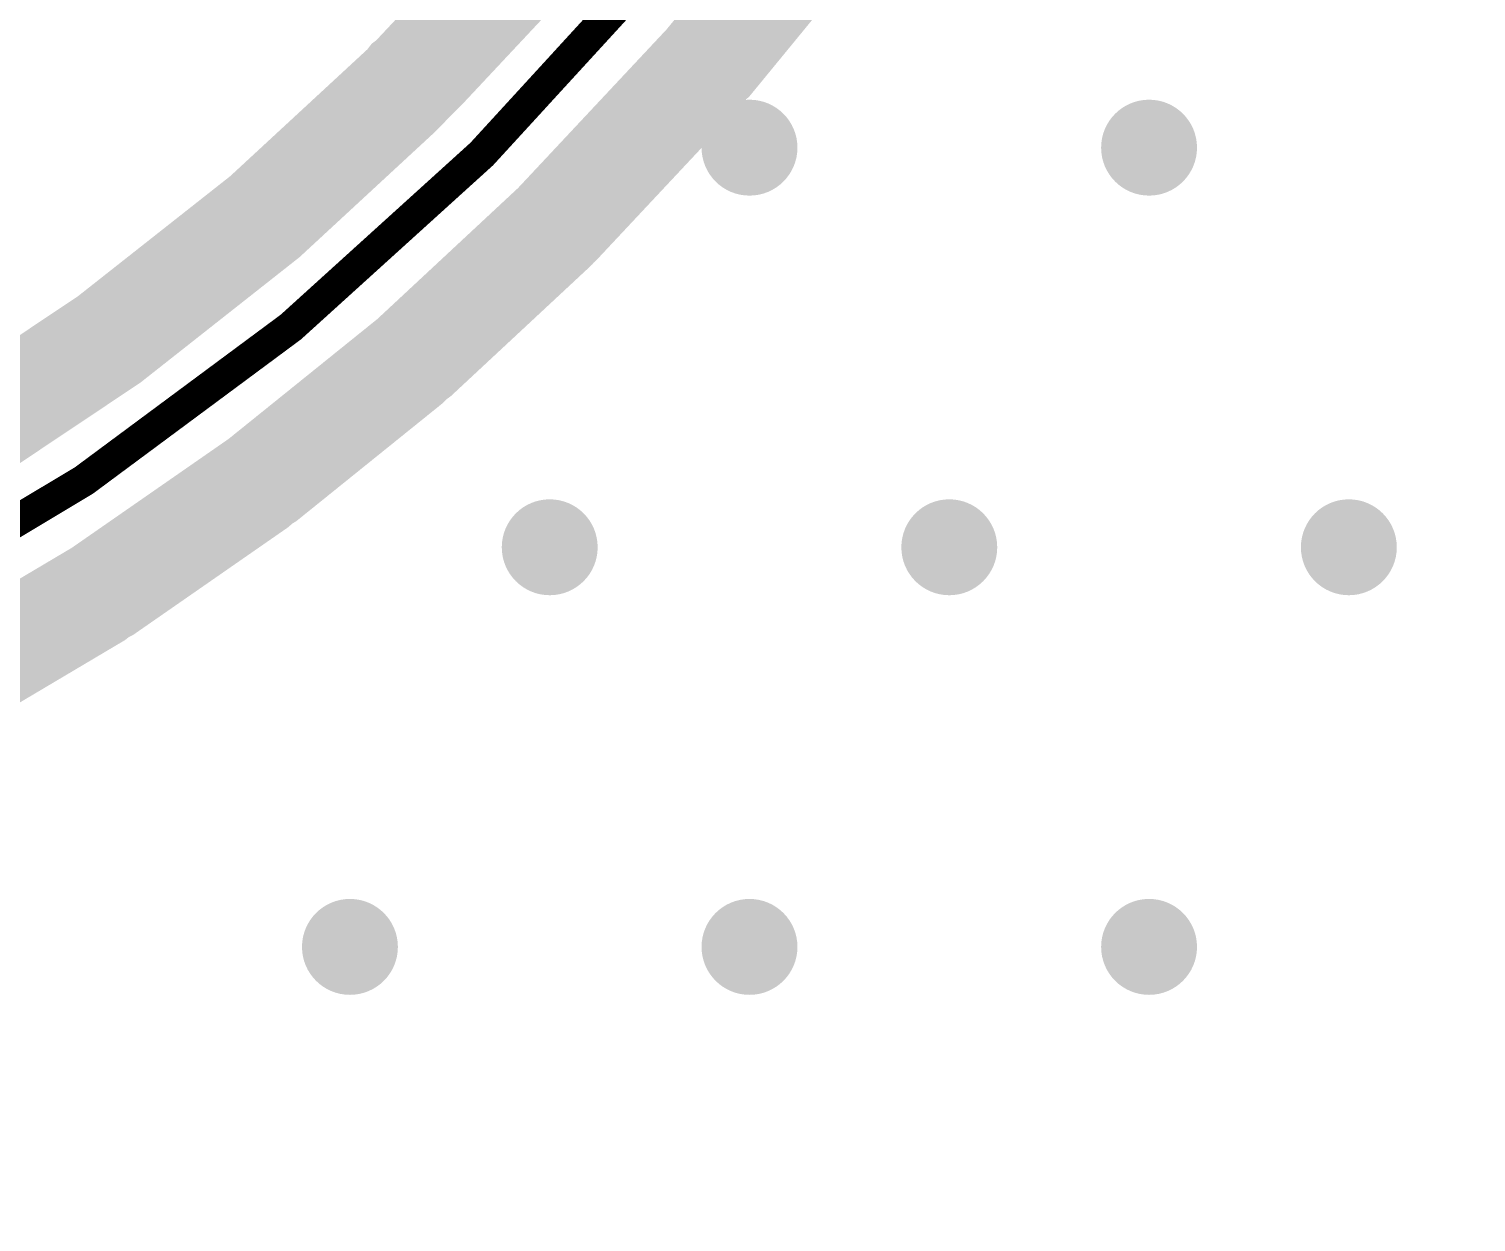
# Model space of a CAD drawing. Header units: inches. Extents: x -3 to 191, y -18 to 93.
# Drawn here: x 171.84 to 180.9, y 19.88 to 27.34 of the extents above; entities that cross this region are included whole.
import ezdxf

# ---------------------------------------------------------------- set-up
doc = ezdxf.new("R2010")
doc.units = ezdxf.units.IN
for name, color, linetype in [('Bottom Layer', 5, 'Continuous'), ('GND 1', 90, 'Continuous'), ('GND 2', 156, 'Continuous'), ('PWR', 16, 'Continuous'), ('Signal L4', 76, 'Continuous'), ('Top Layer', 1, 'Continuous'), ('Via Holes', 16, 'Continuous')]:
    doc.layers.add(name, color=color, linetype=linetype)

msp = doc.modelspace()

# ---------------------------------------------------------------- hatches: boundary and pattern name
at = {"layer": 'Bottom Layer'}
h = msp.add_hatch(color=5, dxfattribs=at)
edge = h.paths.add_edge_path()
edge.add_arc((174.0926, 26.9276), 0.3, 0, 360)
h = msp.add_hatch(color=5, dxfattribs=at)
edge = h.paths.add_edge_path()
edge.add_arc((176.35, 26.6), 0.3, 0, 360)
h = msp.add_hatch(color=5, dxfattribs=at)
edge = h.paths.add_edge_path()
edge.add_arc((178.85, 26.6), 0.3, 0, 360)
h = msp.add_hatch(color=5, dxfattribs=at)
edge = h.paths.add_edge_path()
edge.add_arc((175.4227, 26.3699), 0.3, 0, 360)
h = msp.add_hatch(color=5, dxfattribs=at)
edge = h.paths.add_edge_path()
edge.add_arc((172.6939, 25.7167), 0.3, 0, 360)
h = msp.add_hatch(color=5, dxfattribs=at)
edge = h.paths.add_edge_path()
edge.add_arc((174.0751, 25.1025), 0.3, 0, 360)
h = msp.add_hatch(color=5, dxfattribs=at)
edge = h.paths.add_edge_path()
edge.add_arc((175.1, 24.1), 0.3, 0, 360)
h = msp.add_hatch(color=5, dxfattribs=at)
edge = h.paths.add_edge_path()
edge.add_arc((177.6, 24.1), 0.3, 0, 360)
h = msp.add_hatch(color=5, dxfattribs=at)
edge = h.paths.add_edge_path()
edge.add_arc((180.1, 24.1), 0.3, 0, 360)
h = msp.add_hatch(color=5, dxfattribs=at)
edge = h.paths.add_edge_path()
edge.add_arc((172.5965, 23.9906), 0.3, 0, 360)
h = msp.add_hatch(color=5, dxfattribs=at)
edge = h.paths.add_edge_path()
edge.add_arc((173.85, 21.6), 0.3, 0, 360)
h = msp.add_hatch(color=5, dxfattribs=at)
edge = h.paths.add_edge_path()
edge.add_arc((176.35, 21.6), 0.3, 0, 360)
h = msp.add_hatch(color=5, dxfattribs=at)
edge = h.paths.add_edge_path()
edge.add_arc((178.85, 21.6), 0.3, 0, 360)
at = {"layer": 'GND 1'}
h = msp.add_hatch(color=90, dxfattribs=at)
edge = h.paths.add_edge_path()
edge.add_arc((174.0926, 26.9276), 0.3, 0, 360)
h = msp.add_hatch(color=90, dxfattribs=at)
edge = h.paths.add_edge_path()
edge.add_arc((176.35, 26.6), 0.3, 0, 360)
h = msp.add_hatch(color=90, dxfattribs=at)
edge = h.paths.add_edge_path()
edge.add_arc((178.85, 26.6), 0.3, 0, 360)
h = msp.add_hatch(color=90, dxfattribs=at)
edge = h.paths.add_edge_path()
edge.add_arc((175.4227, 26.3699), 0.3, 0, 360)
h = msp.add_hatch(color=90, dxfattribs=at)
edge = h.paths.add_edge_path()
edge.add_arc((172.6939, 25.7167), 0.3, 0, 360)
h = msp.add_hatch(color=90, dxfattribs=at)
edge = h.paths.add_edge_path()
edge.add_arc((174.0751, 25.1025), 0.3, 0, 360)
h = msp.add_hatch(color=90, dxfattribs=at)
edge = h.paths.add_edge_path()
edge.add_arc((175.1, 24.1), 0.3, 0, 360)
h = msp.add_hatch(color=90, dxfattribs=at)
edge = h.paths.add_edge_path()
edge.add_arc((177.6, 24.1), 0.3, 0, 360)
h = msp.add_hatch(color=90, dxfattribs=at)
edge = h.paths.add_edge_path()
edge.add_arc((180.1, 24.1), 0.3, 0, 360)
h = msp.add_hatch(color=90, dxfattribs=at)
edge = h.paths.add_edge_path()
edge.add_arc((172.5965, 23.9906), 0.3, 0, 360)
h = msp.add_hatch(color=90, dxfattribs=at)
edge = h.paths.add_edge_path()
edge.add_arc((173.85, 21.6), 0.3, 0, 360)
h = msp.add_hatch(color=90, dxfattribs=at)
edge = h.paths.add_edge_path()
edge.add_arc((176.35, 21.6), 0.3, 0, 360)
h = msp.add_hatch(color=90, dxfattribs=at)
edge = h.paths.add_edge_path()
edge.add_arc((178.85, 21.6), 0.3, 0, 360)
at = {"layer": 'GND 2'}
h = msp.add_hatch(color=156, dxfattribs=at)
edge = h.paths.add_edge_path()
edge.add_arc((174.0926, 26.9276), 0.3, 0, 360)
h = msp.add_hatch(color=156, dxfattribs=at)
edge = h.paths.add_edge_path()
edge.add_arc((176.35, 26.6), 0.3, 0, 360)
h = msp.add_hatch(color=156, dxfattribs=at)
edge = h.paths.add_edge_path()
edge.add_arc((178.85, 26.6), 0.3, 0, 360)
h = msp.add_hatch(color=156, dxfattribs=at)
edge = h.paths.add_edge_path()
edge.add_arc((175.4227, 26.3699), 0.3, 0, 360)
h = msp.add_hatch(color=156, dxfattribs=at)
edge = h.paths.add_edge_path()
edge.add_arc((172.6939, 25.7167), 0.3, 0, 360)
h = msp.add_hatch(color=156, dxfattribs=at)
edge = h.paths.add_edge_path()
edge.add_arc((174.0751, 25.1025), 0.3, 0, 360)
h = msp.add_hatch(color=156, dxfattribs=at)
edge = h.paths.add_edge_path()
edge.add_arc((175.1, 24.1), 0.3, 0, 360)
h = msp.add_hatch(color=156, dxfattribs=at)
edge = h.paths.add_edge_path()
edge.add_arc((177.6, 24.1), 0.3, 0, 360)
h = msp.add_hatch(color=156, dxfattribs=at)
edge = h.paths.add_edge_path()
edge.add_arc((180.1, 24.1), 0.3, 0, 360)
h = msp.add_hatch(color=156, dxfattribs=at)
edge = h.paths.add_edge_path()
edge.add_arc((172.5965, 23.9906), 0.3, 0, 360)
h = msp.add_hatch(color=156, dxfattribs=at)
edge = h.paths.add_edge_path()
edge.add_arc((173.85, 21.6), 0.3, 0, 360)
h = msp.add_hatch(color=156, dxfattribs=at)
edge = h.paths.add_edge_path()
edge.add_arc((176.35, 21.6), 0.3, 0, 360)
h = msp.add_hatch(color=156, dxfattribs=at)
edge = h.paths.add_edge_path()
edge.add_arc((178.85, 21.6), 0.3, 0, 360)
at = {"layer": 'PWR'}
h = msp.add_hatch(color=16, dxfattribs=at)
edge = h.paths.add_edge_path()
edge.add_arc((174.0926, 26.9276), 0.3, 0, 360)
h = msp.add_hatch(color=16, dxfattribs=at)
edge = h.paths.add_edge_path()
edge.add_arc((176.35, 26.6), 0.3, 0, 360)
h = msp.add_hatch(color=16, dxfattribs=at)
edge = h.paths.add_edge_path()
edge.add_arc((178.85, 26.6), 0.3, 0, 360)
h = msp.add_hatch(color=16, dxfattribs=at)
edge = h.paths.add_edge_path()
edge.add_arc((175.4227, 26.3699), 0.3, 0, 360)
h = msp.add_hatch(color=16, dxfattribs=at)
edge = h.paths.add_edge_path()
edge.add_arc((172.6939, 25.7167), 0.3, 0, 360)
h = msp.add_hatch(color=16, dxfattribs=at)
edge = h.paths.add_edge_path()
edge.add_arc((174.0751, 25.1025), 0.3, 0, 360)
h = msp.add_hatch(color=16, dxfattribs=at)
edge = h.paths.add_edge_path()
edge.add_arc((175.1, 24.1), 0.3, 0, 360)
h = msp.add_hatch(color=16, dxfattribs=at)
edge = h.paths.add_edge_path()
edge.add_arc((177.6, 24.1), 0.3, 0, 360)
h = msp.add_hatch(color=16, dxfattribs=at)
edge = h.paths.add_edge_path()
edge.add_arc((180.1, 24.1), 0.3, 0, 360)
h = msp.add_hatch(color=16, dxfattribs=at)
edge = h.paths.add_edge_path()
edge.add_arc((172.5965, 23.9906), 0.3, 0, 360)
h = msp.add_hatch(color=16, dxfattribs=at)
edge = h.paths.add_edge_path()
edge.add_arc((173.85, 21.6), 0.3, 0, 360)
h = msp.add_hatch(color=16, dxfattribs=at)
edge = h.paths.add_edge_path()
edge.add_arc((176.35, 21.6), 0.3, 0, 360)
h = msp.add_hatch(color=16, dxfattribs=at)
edge = h.paths.add_edge_path()
edge.add_arc((178.85, 21.6), 0.3, 0, 360)
at = {"layer": 'Signal L4'}
h = msp.add_hatch(color=76, dxfattribs=at)
edge = h.paths.add_edge_path()
edge.add_arc((174.0926, 26.9276), 0.3, 0, 360)
h = msp.add_hatch(color=76, dxfattribs=at)
edge = h.paths.add_edge_path()
edge.add_arc((176.35, 26.6), 0.3, 0, 360)
h = msp.add_hatch(color=76, dxfattribs=at)
edge = h.paths.add_edge_path()
edge.add_arc((178.85, 26.6), 0.3, 0, 360)
h = msp.add_hatch(color=76, dxfattribs=at)
edge = h.paths.add_edge_path()
edge.add_arc((175.4227, 26.3699), 0.3, 0, 360)
h = msp.add_hatch(color=76, dxfattribs=at)
edge = h.paths.add_edge_path()
edge.add_arc((172.6939, 25.7167), 0.3, 0, 360)
h = msp.add_hatch(color=76, dxfattribs=at)
edge = h.paths.add_edge_path()
edge.add_arc((174.0751, 25.1025), 0.3, 0, 360)
h = msp.add_hatch(color=76, dxfattribs=at)
edge = h.paths.add_edge_path()
edge.add_arc((175.1, 24.1), 0.3, 0, 360)
h = msp.add_hatch(color=76, dxfattribs=at)
edge = h.paths.add_edge_path()
edge.add_arc((177.6, 24.1), 0.3, 0, 360)
h = msp.add_hatch(color=76, dxfattribs=at)
edge = h.paths.add_edge_path()
edge.add_arc((180.1, 24.1), 0.3, 0, 360)
h = msp.add_hatch(color=76, dxfattribs=at)
edge = h.paths.add_edge_path()
edge.add_arc((172.5965, 23.9906), 0.3, 0, 360)
h = msp.add_hatch(color=76, dxfattribs=at)
edge = h.paths.add_edge_path()
edge.add_arc((173.85, 21.6), 0.3, 0, 360)
h = msp.add_hatch(color=76, dxfattribs=at)
edge = h.paths.add_edge_path()
edge.add_arc((176.35, 21.6), 0.3, 0, 360)
h = msp.add_hatch(color=76, dxfattribs=at)
edge = h.paths.add_edge_path()
edge.add_arc((178.85, 21.6), 0.3, 0, 360)
at = {"layer": 'Top Layer'}
msp.add_hatch(color=1, dxfattribs=at).paths.add_polyline_path([(177.0023, 77.6212), (177.0023, 77.6212), (177.0023, 77.6212), (177.1982, 77.5081), (177.1982, 77.5081), (177.1982, 77.5081), (177.2941, 77.4121), (177.3581, 77.3482), (177.3581, 77.3482), (177.3581, 77.3481), (177.4712, 77.1523), (177.5108, 77.0566), (177.5255, 77.0017), (177.5473, 76.9493), (177.5547, 76.893), (177.5694, 76.8381), (177.5694, 76.7813), (177.5768, 76.725), (177.5768, 75.275), (177.5694, 75.2187), (177.5694, 75.1619), (177.5547, 75.107), (177.5473, 75.0507), (177.5255, 74.9983), (177.5108, 74.9434), (177.4766, 74.8606), (177.4981, 74.8283), (177.5164, 74.7746), (177.5415, 74.7236), (177.5526, 74.6679), (177.5708, 74.6141), (177.6096, 74.419), (177.6134, 74.3624), (177.6244, 74.3067), (177.6226, 74.2782), (177.626, 74.2525), (177.6453, 74.2332), (177.6453, 74.2332), (177.6664, 74.2058), (177.6914, 74.1832), (177.9613, 73.8672), (177.9984, 73.8101), (178.0412, 73.7572), (178.2583, 73.4029), (178.286, 73.3407), (178.3201, 73.2817), (178.4791, 72.8978), (178.4967, 72.8321), (178.5211, 72.7685), (178.6181, 72.3645), (178.6252, 72.2967), (178.6394, 72.2302), (178.672, 71.8159), (178.6702, 71.7822), (178.6747, 71.7479), (178.6747, 67.2031), (178.6913, 67.0775), (178.7386, 66.9633), (178.8097, 66.8706), (178.815, 66.8665), (178.8252, 66.8533), (179.3297, 66.3488), (179.3473, 66.3352), (179.3622, 66.3159), (179.3807, 66.2999), (179.9105, 65.7071), (179.938, 65.6669), (179.9711, 65.6311), (180.4312, 64.9827), (180.4539, 64.9397), (180.4829, 64.9005), (180.8674, 64.2046), (180.8852, 64.1593), (180.9096, 64.1171), (181.2138, 63.3826), (181.2264, 63.3355), (181.2459, 63.2908), (181.466, 62.5269), (181.4733, 62.4787), (181.4876, 62.4321), (181.6208, 61.6483), (181.6226, 61.5996), (181.6317, 61.5518), (181.6763, 60.758), (181.6745, 60.7336), (181.6776, 60.7094), (181.6747, 60.6873), (181.6747, 41.125), (181.6776, 41.1035), (181.6757, 41.0894), (181.6771, 41.0752), (181.6328, 39.7229), (181.6282, 39.6948), (181.6291, 39.6663), (181.4965, 38.3199), (181.49, 38.2921), (181.4891, 38.2637), (181.2687, 36.9288), (181.2604, 36.9015), (181.2576, 36.8731), (180.9504, 35.5555), (180.9404, 35.5289), (180.9357, 35.5007), (180.543, 34.206), (180.5312, 34.1801), (180.5248, 34.1523), (180.0482, 32.8861), (180.0348, 32.861), (180.0265, 32.8337), (179.4681, 31.6013), (179.4531, 31.5771), (179.443, 31.5505), (178.8052, 30.3573), (178.7886, 30.3341), (178.7769, 30.3081), (178.0624, 29.1592), (178.0444, 29.1372), (178.0309, 29.1121), (177.2429, 28.0123), (177.2234, 27.9915), (177.2083, 27.9673), (176.35, 26.9214), (176.3292, 26.902), (176.3126, 26.8788), (175.3877, 25.8913), (175.3754, 25.8812), (175.3662, 25.8693), (175.3562, 25.8616), (175.3479, 25.8515), (175.3461, 25.8498), (175.3428, 25.8474), (174.4809, 25.045), (174.4556, 25.027), (174.4342, 25.0045), (173.5149, 24.2637), (173.4883, 24.2475), (173.4654, 24.2266), (172.4956, 23.5532), (172.4679, 23.539), (172.4435, 23.5198), (171.4281, 22.9174), (171.3996, 22.9051), (171.3739, 22.8877), (170.3181, 22.3592), (170.2887, 22.3491), (170.2618, 22.3335), (169.1711, 21.8817), (169.1411, 21.8737), (169.1131, 21.8601), (167.9929, 21.4873), (167.9624, 21.4814), (167.9335, 21.4698), (166.7896, 21.1779), (166.7587, 21.1742), (166.7291, 21.1647), (165.5672, 20.9551), (165.5362, 20.9536), (165.506, 20.9463), (164.3321, 20.8201), (164.3011, 20.8208), (164.2704, 20.8157), (163.0905, 20.7735), (163.0738, 20.7751), (163.0577, 20.773), (163.0428, 20.775), (163.0278, 20.7735), (163.0268, 20.7736), (163.0169, 20.7753), (162.9329, 20.7753), (162.9246, 20.7334), (162.9063, 20.6796), (162.8952, 20.6239), (162.8701, 20.573), (162.8519, 20.5192), (162.8203, 20.472), (162.7952, 20.4211), (162.7399, 20.3384), (162.7025, 20.2957), (162.6709, 20.2484), (162.6282, 20.211), (162.5908, 20.1683), (162.5436, 20.1367), (162.5009, 20.0993), (162.4182, 20.044), (162.3672, 20.0189), (162.32, 19.9874), (162.2662, 19.9691), (162.2153, 19.944), (162.1596, 19.9329), (162.1058, 19.9147), (162.0083, 19.8953), (161.9235, 19.8897), (161.8392, 19.8786), (161.3392, 19.8786), (161.255, 19.8897), (161.1702, 19.8953), (161.0726, 19.9147), (161.0189, 19.9329), (160.9632, 19.944), (160.9122, 19.9691), (160.8584, 19.9874), (160.8112, 20.0189), (160.7603, 20.044), (160.6776, 20.0993), (160.6349, 20.1367), (160.5877, 20.1683), (160.5502, 20.211), (160.5075, 20.2484), (160.476, 20.2957), (160.4385, 20.3384), (160.3833, 20.4211), (160.3582, 20.472), (160.3266, 20.5192), (160.3084, 20.573), (160.2832, 20.6239), (160.2722, 20.6796), (160.2539, 20.7334), (160.2345, 20.831), (160.2289, 20.9158), (160.2178, 21), (160.2178, 22.5), (160.2289, 22.5842), (160.2345, 22.6691), (160.2539, 22.7666), (160.2722, 22.8204), (160.2832, 22.8761), (160.3084, 22.927), (160.3266, 22.9808), (160.3582, 23.028), (160.3833, 23.0789), (160.4385, 23.1616), (160.476, 23.2043), (160.5075, 23.2516), (160.5502, 23.289), (160.5877, 23.3317), (160.6349, 23.3633), (160.6776, 23.4007), (160.7603, 23.456), (160.8112, 23.4811), (160.8585, 23.5126), (160.9122, 23.5309), (160.9632, 23.556), (161.0189, 23.5671), (161.0726, 23.5853), (161.1702, 23.6047), (161.255, 23.6103), (161.3392, 23.6214), (161.8392, 23.6214), (161.9235, 23.6103), (162.0083, 23.6047), (162.1058, 23.5853), (162.1596, 23.5671), (162.2153, 23.556), (162.2662, 23.5309), (162.32, 23.5126), (162.3672, 23.4811), (162.4182, 23.456), (162.5009, 23.4007), (162.5436, 23.3633), (162.5908, 23.3317), (162.6282, 23.289), (162.6709, 23.2516), (162.7025, 23.2043), (162.7399, 23.1616), (162.7952, 23.0789), (162.8203, 23.028), (162.8519, 22.9808), (162.8701, 22.927), (162.8952, 22.8761), (162.9063, 22.8204), (162.9246, 22.7666), (162.9329, 22.7247), (163.0587, 22.7247), (163.1026, 22.719), (164.2727, 22.7649), (165.4783, 22.9076), (166.669, 23.1445), (167.8374, 23.474), (168.9764, 23.8942), (170.0789, 24.4024), (171.1382, 24.9956), (172.1476, 25.6701), (173.101, 26.4217), (173.9591, 27.215), (173.9856, 27.2495), (173.9857, 27.2496), (173.9858, 27.2497), (174.0156, 27.2725), (174.8684, 28.1831), (175.6819, 29.1743), (176.4288, 30.2167), (177.106, 31.3056), (177.7104, 32.4365), (178.2397, 33.6045), (178.6913, 34.8046), (179.0636, 36.0318), (179.3548, 37.2805), (179.5637, 38.5458), (179.6893, 39.8219), (179.7301, 41.0668), (179.7253, 41.1035), (179.7253, 41.104), (179.7253, 41.1045), (179.7253, 60.7094), (179.7288, 60.736), (179.6925, 61.3822), (179.5796, 62.0465), (179.3931, 62.694), (179.1352, 63.3165), (178.8093, 63.9063), (178.4193, 64.4558), (177.9881, 64.9384), (177.9668, 64.9547), (177.9668, 64.9547), (177.5013, 65.4203), (177.4712, 65.3478), (177.4712, 65.3477), (177.443, 65.2989), (177.3581, 65.1519), (177.3581, 65.1519), (177.3581, 65.1518), (177.2621, 65.0559), (177.1982, 64.9919), (177.1982, 64.9919), (177.1982, 64.9919), (177.0023, 64.8788), (176.9066, 64.8392), (176.8517, 64.8245), (176.7993, 64.8027), (176.743, 64.7953), (176.6881, 64.7806), (176.6313, 64.7806), (176.575, 64.7732), (175.825, 64.7732), (175.7687, 64.7806), (175.7119, 64.7806), (175.657, 64.7953), (175.6007, 64.8027), (175.5483, 64.8245), (175.4934, 64.8392), (175.3978, 64.8788), (175.3978, 64.8788), (175.3977, 64.8788), (175.2019, 64.9919), (175.2019, 64.9919), (175.2018, 64.9919), (175.1059, 65.0879), (175.0419, 65.1518), (175.0419, 65.1518), (175.0419, 65.1519), (174.9288, 65.3477), (174.8892, 65.4434), (174.8745, 65.4983), (174.8683, 65.5133), (174.9093, 65.5407), (174.9812, 65.6482), (175.0064, 65.775), (175.0064, 67.225), (174.9812, 67.3518), (174.9093, 67.4593), (174.8683, 67.4867), (174.8745, 67.5017), (174.8892, 67.5566), (174.9288, 67.6522), (174.9288, 67.6522), (174.9288, 67.6523), (174.9388, 67.6695), (175.0787, 67.7288), (175.225, 67.6997), (176.575, 67.6997), (176.7213, 67.7288), (176.8454, 67.8116), (176.9282, 67.9357), (176.9377, 67.9831), (177.05, 68.0902), (177.2451, 68.129), (177.2821, 68.1537), (177.3941, 68.0939), (177.3941, 67.2), (177.3915, 67.2), (177.4181, 66.9301), (177.3641, 66.847), (177.3301, 66.8155), (177.3082, 66.8059), (176.9064, 66.8059), (176.9064, 67.225), (176.8812, 67.3518), (176.8093, 67.4593), (176.7018, 67.5311), (176.575, 67.5564), (175.825, 67.5564), (175.6982, 67.5311), (175.5907, 67.4593), (175.5189, 67.3518), (175.4936, 67.225), (175.4936, 65.775), (175.5189, 65.6482), (175.5907, 65.5407), (175.6982, 65.4689), (175.825, 65.4436), (176.575, 65.4436), (176.7018, 65.4689), (176.8093, 65.5407), (176.8812, 65.6482), (176.9064, 65.775), (176.9064, 66.1941), (177.3414, 66.1941), (177.3415, 66.1941), (177.5488, 66.1669), (177.7421, 66.0868), (177.8989, 65.9664), (177.9062, 65.9576), (177.908, 65.9594), (177.908, 65.9594), (178.3501, 65.5174), (178.4398, 65.4277), (178.4398, 65.4276), (178.4398, 65.4277), (178.5262, 65.3364), (178.9412, 64.872), (179.3745, 64.2614), (179.7366, 63.6061), (180.0232, 62.9144), (180.2304, 62.195), (180.3558, 61.4569), (180.397, 60.7238), (180.3941, 60.7094), (180.3941, 41.1053), (180.3941, 41.1043), (180.3941, 41.1035), (180.394, 40.9766), (180.3548, 39.7783), (180.2248, 38.4587), (180.0088, 37.1505), (179.7077, 35.8591), (179.3228, 34.5903), (178.8557, 33.3493), (178.3085, 32.1416), (177.6835, 30.9722), (176.9833, 29.8462), (176.2109, 28.7684), (175.3698, 27.7434), (174.5485, 26.8666), (174.4588, 26.7768), (174.4588, 26.7768), (174.4585, 26.7764), (174.3692, 26.6864), (173.5342, 25.9145), (172.5396, 25.1305), (171.4867, 24.4269), (170.3817, 23.8081), (169.2317, 23.278), (168.0436, 22.8396), (166.8247, 22.4959), (165.5826, 22.2488), (164.325, 22.1), (163.0824, 22.0512), (163.0587, 22.0559), (162.298, 22.0559), (162.298, 22.5), (162.2631, 22.6756), (162.1637, 22.8244), (162.0148, 22.9239), (161.8392, 22.9588), (161.3392, 22.9588), (161.1637, 22.9239), (161.0148, 22.8244), (160.9153, 22.6756), (160.8804, 22.5), (160.8804, 21), (160.9153, 20.8244), (161.0148, 20.6756), (161.1637, 20.5761), (161.3392, 20.5412), (161.8392, 20.5412), (162.0148, 20.5761), (162.1637, 20.6756), (162.2631, 20.8244), (162.298, 21), (162.298, 21.4441), (162.9316, 21.4441), (163.0596, 21.4393), (163.1856, 21.4438), (164.2538, 21.482), (165.4419, 21.6097), (166.6178, 21.8219), (167.7756, 22.1174), (168.9094, 22.4947), (170.0134, 22.952), (171.0819, 23.4869), (172.1096, 24.0966), (173.0911, 24.7781), (174.0215, 25.5279), (174.8943, 26.3405), (174.895, 26.3405), (174.895, 26.3405), (174.8968, 26.3422), (174.9809, 26.4319), (175.8307, 27.3392), (176.6973, 28.3952), (177.493, 29.5056), (178.2144, 30.6657), (178.8583, 31.8704), (179.4221, 33.1147), (179.9033, 34.3932), (180.2999, 35.7005), (180.6101, 37.0309), (180.8326, 38.3787), (180.9665, 39.7382), (181.0112, 41.1035), (181.0059, 41.1045), (181.0059, 60.7094), (181.0115, 60.7094), (180.9656, 61.5256), (180.8287, 62.3316), (180.6024, 63.1171), (180.2895, 63.8724), (179.8941, 64.5879), (179.421, 65.2546), (178.9606, 65.7698), (178.8763, 65.8642), (178.7842, 65.9484), (178.3406, 66.392), (178.345, 66.3965), (178.3169, 66.418), (178.1564, 66.6272), (178.0419, 66.9035), (178.0041, 67.191), (178.0059, 67.2), (178.0059, 71.7479), (178.0088, 71.7479), (177.9737, 72.1936), (177.8694, 72.6282), (177.6983, 73.0412), (177.4647, 73.4224), (177.1744, 73.7623), (177.1744, 73.7623), (177.0825, 73.85), (176.9125, 74.0201), (176.932, 74.0673), (176.956, 74.25), (176.932, 74.4327), (176.8615, 74.603), (176.7493, 74.7492), (176.6462, 74.8283), (176.6752, 74.9636), (176.7018, 74.9689), (176.8093, 75.0407), (176.8812, 75.1482), (176.9064, 75.275), (176.9064, 76.725), (176.8812, 76.8518), (176.8093, 76.9593), (176.7018, 77.0311), (176.575, 77.0564), (175.825, 77.0564), (175.6982, 77.0311), (175.5907, 76.9593), (175.5189, 76.8518), (175.4936, 76.725), (175.4936, 75.275), (175.5189, 75.1482), (175.5907, 75.0407), (175.6982, 74.9689), (175.8016, 74.9483), (175.8314, 74.884), (175.8386, 74.8166), (175.7508, 74.7492), (175.6386, 74.603), (175.568, 74.4327), (175.544, 74.25), (175.568, 74.0673), (175.6386, 73.897), (175.7508, 73.7508), (175.897, 73.6386), (176.0673, 73.568), (176.25, 73.544), (176.4327, 73.568), (176.4799, 73.5875), (176.7398, 73.3277), (176.7398, 73.3277), (176.8213, 73.2345), (177.0209, 72.9913), (177.2277, 72.6044), (177.3551, 72.1845), (177.3968, 71.7612), (177.3941, 71.7479), (177.3941, 69.1061), (177.2821, 69.0463), (177.2451, 69.071), (177.05, 69.1098), (176.9403, 69.2175), (176.9282, 69.2783), (176.8454, 69.4024), (176.7253, 69.4826), (176.7253, 71.7479), (176.727, 71.7613), (176.6982, 72.0539), (176.609, 72.3481), (176.464, 72.6192), (176.2776, 72.8465), (176.2668, 72.8547), (176.2668, 72.8547), (176.2427, 72.8788), (176.1933, 72.8756), (176.1376, 72.8866), (176.081, 72.8904), (175.8859, 72.9292), (175.8321, 72.9474), (175.7764, 72.9585), (175.7255, 72.9836), (175.6717, 73.0019), (175.6245, 73.0334), (175.5735, 73.0586), (175.4081, 73.1691), (175.3654, 73.2065), (175.3182, 73.2381), (175.2808, 73.2808), (175.2381, 73.3182), (175.2088, 73.362), (175.2088, 74.25), (175.1739, 74.4256), (175.0744, 74.5744), (174.9451, 74.6609), (174.9474, 74.6679), (174.9585, 74.7236), (174.9778, 74.7628), (174.9288, 74.8477), (174.8892, 74.9434), (174.8745, 74.9983), (174.8683, 75.0133), (174.9093, 75.0407), (174.9812, 75.1482), (175.0064, 75.275), (175.0064, 76.725), (174.9812, 76.8518), (174.9093, 76.9593), (174.8683, 76.9867), (174.8745, 77.0017), (174.8892, 77.0566), (174.9288, 77.1522), (174.9288, 77.1522), (174.9288, 77.1523), (175.0419, 77.3481), (175.0419, 77.3481), (175.0419, 77.3482), (175.175, 77.4812), (175.1787, 77.4788), (175.325, 77.4497), (176.675, 77.4497), (176.8213, 77.4788), (176.9454, 77.5616), (176.9889, 77.6268)])
h = msp.add_hatch(color=1, dxfattribs=at)
edge = h.paths.add_edge_path()
edge.add_arc((174.0926, 26.9276), 0.3, 0, 360)
h = msp.add_hatch(color=1, dxfattribs=at)
edge = h.paths.add_edge_path()
edge.add_arc((176.35, 26.6), 0.3, 0, 360)
h = msp.add_hatch(color=1, dxfattribs=at)
edge = h.paths.add_edge_path()
edge.add_arc((178.85, 26.6), 0.3, 0, 360)
h = msp.add_hatch(color=1, dxfattribs=at)
edge = h.paths.add_edge_path()
edge.add_arc((175.4227, 26.3699), 0.3, 0, 360)
h = msp.add_hatch(color=1, dxfattribs=at)
edge = h.paths.add_edge_path()
edge.add_arc((172.6939, 25.7167), 0.3, 0, 360)
h = msp.add_hatch(color=1, dxfattribs=at)
edge = h.paths.add_edge_path()
edge.add_arc((174.0751, 25.1025), 0.3, 0, 360)
h = msp.add_hatch(color=1, dxfattribs=at)
edge = h.paths.add_edge_path()
edge.add_arc((175.1, 24.1), 0.3, 0, 360)
h = msp.add_hatch(color=1, dxfattribs=at)
edge = h.paths.add_edge_path()
edge.add_arc((177.6, 24.1), 0.3, 0, 360)
h = msp.add_hatch(color=1, dxfattribs=at)
edge = h.paths.add_edge_path()
edge.add_arc((180.1, 24.1), 0.3, 0, 360)
h = msp.add_hatch(color=1, dxfattribs=at)
edge = h.paths.add_edge_path()
edge.add_arc((172.5965, 23.9906), 0.3, 0, 360)
h = msp.add_hatch(color=1, dxfattribs=at)
edge = h.paths.add_edge_path()
edge.add_arc((173.85, 21.6), 0.3, 0, 360)
h = msp.add_hatch(color=1, dxfattribs=at)
edge = h.paths.add_edge_path()
edge.add_arc((176.35, 21.6), 0.3, 0, 360)
h = msp.add_hatch(color=1, dxfattribs=at)
edge = h.paths.add_edge_path()
edge.add_arc((178.85, 21.6), 0.3, 0, 360)
at = {"layer": 'Via Holes'}
h = msp.add_hatch(color=7, dxfattribs=at)
edge = h.paths.add_edge_path()
edge.add_arc((174.0926, 26.9276), 0.15, 0, 360)
h = msp.add_hatch(color=7, dxfattribs=at)
edge = h.paths.add_edge_path()
edge.add_arc((176.35, 26.6), 0.15, 0, 360)
h = msp.add_hatch(color=7, dxfattribs=at)
edge = h.paths.add_edge_path()
edge.add_arc((178.85, 26.6), 0.15, 0, 360)
h = msp.add_hatch(color=7, dxfattribs=at)
edge = h.paths.add_edge_path()
edge.add_arc((175.4227, 26.3699), 0.15, 0, 360)
h = msp.add_hatch(color=7, dxfattribs=at)
edge = h.paths.add_edge_path()
edge.add_arc((172.6939, 25.7167), 0.15, 0, 360)
h = msp.add_hatch(color=7, dxfattribs=at)
edge = h.paths.add_edge_path()
edge.add_arc((174.0751, 25.1025), 0.15, 0, 360)
h = msp.add_hatch(color=7, dxfattribs=at)
edge = h.paths.add_edge_path()
edge.add_arc((175.1, 24.1), 0.15, 0, 360)
h = msp.add_hatch(color=7, dxfattribs=at)
edge = h.paths.add_edge_path()
edge.add_arc((177.6, 24.1), 0.15, 0, 360)
h = msp.add_hatch(color=7, dxfattribs=at)
edge = h.paths.add_edge_path()
edge.add_arc((180.1, 24.1), 0.15, 0, 360)
h = msp.add_hatch(color=7, dxfattribs=at)
edge = h.paths.add_edge_path()
edge.add_arc((172.5965, 23.9906), 0.15, 0, 360)
h = msp.add_hatch(color=7, dxfattribs=at)
edge = h.paths.add_edge_path()
edge.add_arc((173.85, 21.6), 0.15, 0, 360)
h = msp.add_hatch(color=7, dxfattribs=at)
edge = h.paths.add_edge_path()
edge.add_arc((176.35, 21.6), 0.15, 0, 360)
h = msp.add_hatch(color=7, dxfattribs=at)
edge = h.paths.add_edge_path()
edge.add_arc((178.85, 21.6), 0.15, 0, 360)

# ---------------------------------------------------------------- linework, layer by layer
at = {"layer": 'Top Layer'}
for points in [[(180.7, 41.1035, 0.2, 0.2, -0.198943), (174.6751, 26.5605, 0.2, 0.2, 0)], [(174.6747, 26.5601, 0.2, 0.2, -0.198889), (163.0587, 21.75, 0.2, 0.2, 0)]]:
    msp.add_lwpolyline(points, format="xyseb", dxfattribs=at)
for points in [[(174.6247, 26.5601, 0.1, 0.1, 1), (174.7247, 26.5601, 0.1, 0.1, 1)], [(174.6251, 26.5605, 0.1, 0.1, 1), (174.7251, 26.5605, 0.1, 0.1, 1)]]:
    msp.add_lwpolyline(points, format="xyseb", close=True, dxfattribs=at)

doc.saveas('drawing.dxf')
